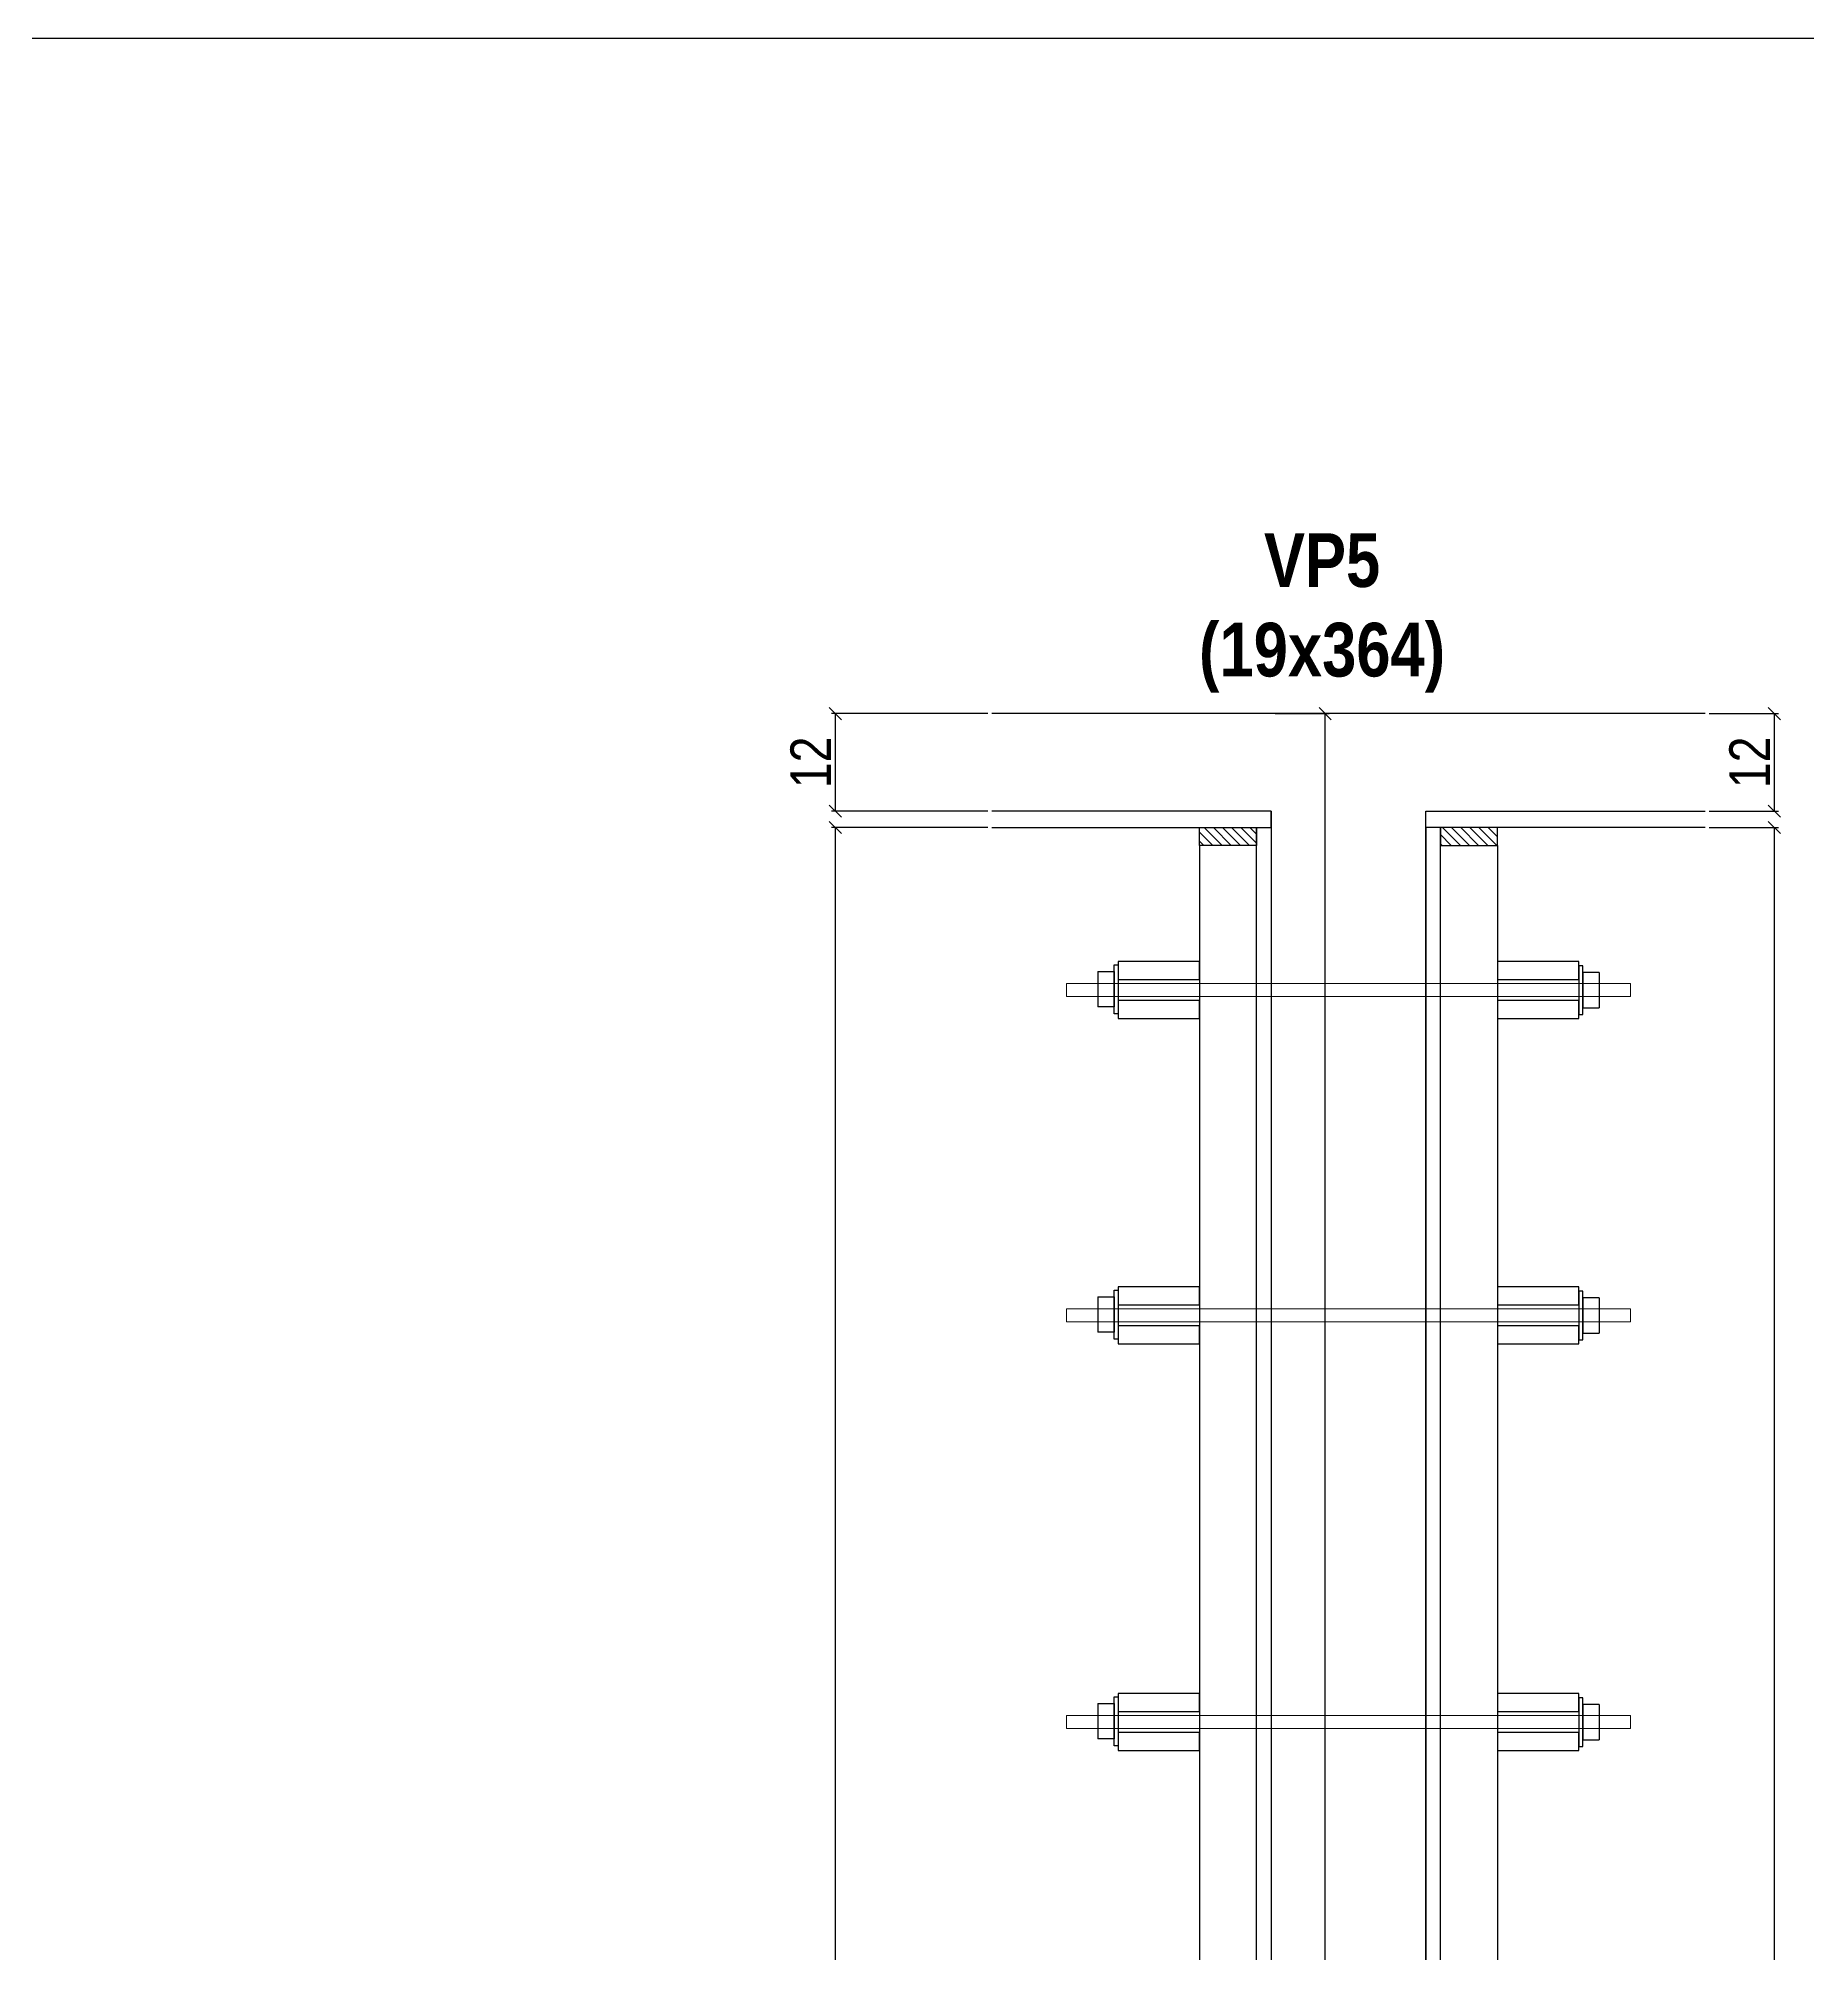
# Model space of a CAD drawing. Extents: x 142292 to 147556, y 149363 to 152785.
# Drawn here: x 144400.3 to 144835.3, y 151197.3 to 151668.3 of the extents above; entities that cross this region are included whole.
import ezdxf

# ---------------------------------------------------------------- set-up
doc = ezdxf.new("R2010")
doc.units = 0
doc.layers.get('0').update_dxf_attribs({"linetype": 'CONTINUOUS'})
doc.layers.get('DEFPOINTS').update_dxf_attribs({"linetype": 'CONTINUOUS'})
for name, color, linetype in [('1HACHURA MADEIRAS', 1, 'CONTINUOUS'), ('COTA', 241, 'CONTINUOUS'), ('NOMENCLATURA', 7, 'CONTINUOUS'), ('Painéis', 200, 'CONTINUOUS'), ('presilha', 1, 'CONTINUOUS'), ('SARR_2.2x7', 40, 'CONTINUOUS'), ('SARR_3.5x7', 81, 'CONTINUOUS')]:
    doc.layers.add(name, color=color, linetype=linetype)
doc.layers.add('CONCRETO', color=251, linetype='CONTINUOUS', lineweight=25)
doc.layers.add('SCO-___-LAJ', color=2, linetype='CONTINUOUS', lineweight=0)
doc.styles.add('COTA TECNICA 2X', font='techl___.ttf', dxfattribs={"height": 10})
doc.styles.add('TECNICA', font='techb___.ttf', dxfattribs={"height": 10})
doc.dimstyles.new('SECAO', dxfattribs={"dimscale": 0.333333, "dimtxt": 5, "dimasz": 9, "dimexe": 3, "dimexo": 3, "dimgap": 3, "dimtad": 1, "dimdec": 1, "dimlfac": 0.5, "dimzin": 12, "dimdsep": 46, "dimtxsty": 'COTA TECNICA 2X', "dimblk1": 'OBLIQUE', "dimblk2": 'OBLIQUE', "dimsah": 1, "dimcen": 0.9, "dimclrd": 4, "dimclre": 4, "dimclrt": 240, "dimadec": 1, "dimazin": 3, "dimtfac": 1, "dimtdec": 1, "dimtmove": 0, "dimatfit": 3, "dimfxl": 1, "dimtolj": 1, "dimtzin": 12, "dimarcsym": 0})

# ---------------------------------------------------------------- blocks, each defined once
blk = doc.blocks.new('_Oblique')
at = {"color": 0, "linetype": 'ByBlock', "lineweight": -2}
blk.add_line((-0.5, -0.5), (0.5, 0.5), dxfattribs=at)
blk = doc.blocks.new('*D987')
at = {"layer": 'COTA', "color": 4, "lineweight": -2, "transparency": 16777216}
for p, q in [((144633.72, 151474.23), (144595.27, 151474.23)), ((144596.27, 150750.3), (144596.27, 151474.23)), ((144664.82, 150750.3), (144595.27, 150750.3))]:
    blk.add_line(p, q, dxfattribs=at)
at = {"layer": 'DEFPOINTS', "color": 0, "transparency": 16777216}
for p in [(144596.27, 151474.23), (144634.72, 151474.23), (144665.82, 150750.3)]:
    blk.add_point(p, dxfattribs=at)
at = {"layer": 'COTA', "color": 4, "lineweight": -2, "transparency": 16777216, "xscale": 3, "yscale": 3, "zscale": 3}
for p, rotation in [((144596.27, 151474.23), 90), ((144596.27, 150750.3), 270)]:
    blk.add_blockref('_Oblique', p, dxfattribs=dict(at, rotation=rotation))
at = {"layer": 'COTA', "color": 240, "transparency": 16777216, "insert": (144590.05, 151112.27), "char_height": 10, "attachment_point": 5, "rotation": 90, "style": 'COTA TECNICA 2X'}
blk.add_mtext('\\A1;362', dxfattribs=at)
blk = doc.blocks.new('*D988')
at = {"layer": 'COTA', "color": 4, "lineweight": -2, "transparency": 16777216}
for p, q in [((144633.72, 151502.23), (144595.27, 151502.23)), ((144596.27, 151478.23), (144596.27, 151502.23)), ((144633.72, 151478.23), (144595.27, 151478.23))]:
    blk.add_line(p, q, dxfattribs=at)
at = {"layer": 'DEFPOINTS', "color": 0, "transparency": 16777216}
for p in [(144596.27, 151502.23), (144634.72, 151502.23), (144634.72, 151478.23)]:
    blk.add_point(p, dxfattribs=at)
at = {"layer": 'COTA', "color": 4, "lineweight": -2, "transparency": 16777216, "xscale": 3, "yscale": 3, "zscale": 3}
for p, rotation in [((144596.27, 151502.23), 90), ((144596.27, 151478.23), 270)]:
    blk.add_blockref('_Oblique', p, dxfattribs=dict(at, rotation=rotation))
at = {"layer": 'COTA', "color": 240, "transparency": 16777216, "insert": (144590.21, 151490.23), "char_height": 10, "attachment_point": 5, "rotation": 90, "style": 'COTA TECNICA 2X'}
blk.add_mtext('\\A1;12', dxfattribs=at)
blk = doc.blocks.new('*D989')
at = {"layer": 'COTA', "color": 4, "lineweight": -2, "transparency": 16777216}
for p, q in [((144811.12, 151474.23), (144828.12, 151474.23)), ((144827.12, 150812.18), (144827.12, 151474.23)), ((144772.51, 150812.18), (144828.12, 150812.18))]:
    blk.add_line(p, q, dxfattribs=at)
at = {"layer": 'DEFPOINTS', "color": 0, "transparency": 16777216}
for p in [(144810.12, 151474.23), (144827.12, 151474.23), (144771.51, 150812.18)]:
    blk.add_point(p, dxfattribs=at)
at = {"layer": 'COTA', "color": 4, "lineweight": -2, "transparency": 16777216, "xscale": 3, "yscale": 3, "zscale": 3}
for p, rotation in [((144827.12, 151474.23), 90), ((144827.12, 150812.18), 270)]:
    blk.add_blockref('_Oblique', p, dxfattribs=dict(at, rotation=rotation))
at = {"layer": 'COTA', "color": 240, "transparency": 16777216, "insert": (144820.9, 151143.21), "char_height": 10, "attachment_point": 5, "rotation": 90, "style": 'COTA TECNICA 2X'}
blk.add_mtext('\\A1;331', dxfattribs=at)
blk = doc.blocks.new('*D990')
at = {"layer": 'COTA', "color": 4, "lineweight": -2, "transparency": 16777216}
for p, q in [((144811.12, 151502.23), (144828.12, 151502.23)), ((144827.12, 151478.23), (144827.12, 151502.23)), ((144811.12, 151478.23), (144828.12, 151478.23))]:
    blk.add_line(p, q, dxfattribs=at)
at = {"layer": 'DEFPOINTS', "color": 0, "transparency": 16777216}
for p in [(144810.12, 151502.23), (144827.12, 151502.23), (144810.12, 151478.23)]:
    blk.add_point(p, dxfattribs=at)
at = {"layer": 'COTA', "color": 4, "lineweight": -2, "transparency": 16777216, "xscale": 3, "yscale": 3, "zscale": 3}
for p, rotation in [((144827.12, 151502.23), 90), ((144827.12, 151478.23), 270)]:
    blk.add_blockref('_Oblique', p, dxfattribs=dict(at, rotation=rotation))
at = {"layer": 'COTA', "color": 240, "transparency": 16777216, "insert": (144821.06, 151490.23), "char_height": 10, "attachment_point": 5, "rotation": 90, "style": 'COTA TECNICA 2X'}
blk.add_mtext('\\A1;12', dxfattribs=at)
blk = doc.blocks.new('*D992')
at = {"layer": 'COTA', "color": 4, "lineweight": -2, "transparency": 16777216}
for p, q in [((144704.42, 151502.23), (144717.67, 151502.23)), ((144716.67, 150750.3), (144716.67, 151502.23)), ((144704.42, 150750.3), (144717.67, 150750.3))]:
    blk.add_line(p, q, dxfattribs=at)
at = {"layer": 'DEFPOINTS', "color": 0, "transparency": 16777216}
for p in [(144703.42, 151502.23), (144716.67, 151502.23), (144703.42, 150750.3)]:
    blk.add_point(p, dxfattribs=at)
at = {"layer": 'COTA', "color": 4, "lineweight": -2, "transparency": 16777216, "xscale": 3, "yscale": 3, "zscale": 3}
for p, rotation in [((144716.67, 151502.23), 90), ((144716.67, 150750.3), 270)]:
    blk.add_blockref('_Oblique', p, dxfattribs=dict(at, rotation=rotation))
at = {"layer": 'COTA', "color": 240, "transparency": 16777216, "insert": (144710.45, 151126.27), "char_height": 10, "attachment_point": 5, "rotation": 90, "style": 'COTA TECNICA 2X'}
blk.add_mtext('\\A1;376', dxfattribs=at)

msp = doc.modelspace()

# ---------------------------------------------------------------- hatches: boundary and pattern name
at = {"layer": 'SARR_2.2x7'}
h = msp.add_hatch(dxfattribs=at)
h.set_pattern_fill('ANSI31', color=256, scale=0.5, angle=90)
h.set_pattern_definition([(135, (177873.3583, 27957.663), (-1.122532015, -1.122532015), [])])
h.paths.add_polyline_path([(144699.82, 151474.23), (144699.82, 151469.83), (144685.82, 151469.83), (144685.82, 151474.23)])
h = msp.add_hatch(dxfattribs=at)
h.set_pattern_fill('ANSI31', color=256, scale=0.5, angle=90)
h.set_pattern_definition([(135, (177853.3583, 27957.663), (-1.122532015, -1.122532015), [])])
h.paths.add_polyline_path([(144745.02, 151474.23), (144745.02, 151469.83), (144759.02, 151469.83), (144759.02, 151474.23)])

# ---------------------------------------------------------------- linework, layer by layer
at = {"color": 30}
msp.add_line((142435.57, 151668.29), (146491.26, 151668.29), dxfattribs=at)
at = {"layer": '1HACHURA MADEIRAS', "elevation": 0}
for points in [[(144685.82, 151441.25), (144665.82, 151441.25), (144665.82, 151436.85), (144685.82, 151436.85)], [(144685.82, 151431.65), (144665.82, 151431.65), (144665.82, 151427.25), (144685.82, 151427.25)], [(144685.82, 151361.25), (144665.82, 151361.25), (144665.82, 151356.85), (144685.82, 151356.85)], [(144685.82, 151351.65), (144665.82, 151351.65), (144665.82, 151347.25), (144685.82, 151347.25)], [(144685.82, 151261.25), (144665.82, 151261.25), (144665.82, 151256.85), (144685.82, 151256.85)], [(144685.82, 151251.65), (144665.82, 151251.65), (144665.82, 151247.25), (144685.82, 151247.25)]]:
    msp.add_lwpolyline(points, close=True, dxfattribs=at)
at = {"layer": '1HACHURA MADEIRAS'}
for points in [[(144779.02, 151441.25), (144759.02, 151441.25), (144759.02, 151436.85), (144779.02, 151436.85)], [(144779.02, 151431.65), (144759.02, 151431.65), (144759.02, 151427.25), (144779.02, 151427.25)], [(144779.02, 151361.25), (144759.02, 151361.25), (144759.02, 151356.85), (144779.02, 151356.85)], [(144779.02, 151351.65), (144759.02, 151351.65), (144759.02, 151347.25), (144779.02, 151347.25)], [(144779.02, 151261.25), (144759.02, 151261.25), (144759.02, 151256.85), (144779.02, 151256.85)], [(144779.02, 151251.65), (144759.02, 151251.65), (144759.02, 151247.25), (144779.02, 151247.25)]]:
    msp.add_lwpolyline(points, close=True, dxfattribs=at)
at = {"layer": 'CONCRETO', "linetype": 'Continuous'}
for p, q in [((144810.12, 151502.23), (144634.72, 151502.23)), ((144703.42, 151478.23), (144703.42, 150750.3)), ((144741.42, 150812.18), (144741.42, 151478.23))]:
    msp.add_line(p, q, dxfattribs=at)
at = {"layer": 'Painéis', "linetype": 'Continuous'}
for points in [[(144634.72, 151474.23), (144703.42, 151474.23), (144703.42, 151478.23), (144634.72, 151478.23)], [(144810.12, 151474.23), (144741.42, 151474.23), (144741.42, 151478.23), (144810.12, 151478.23)]]:
    msp.add_lwpolyline(points, dxfattribs=at)
at = {"layer": 'Painéis', "linetype": 'Continuous', "elevation": 0}
for points in [[(144699.82, 150750.3), (144699.82, 151474.23), (144703.42, 151474.23), (144703.42, 150750.3)], [(144745.02, 150812.18), (144745.02, 151474.23), (144741.42, 151474.23), (144741.42, 150812.18)]]:
    msp.add_lwpolyline(points, close=True, dxfattribs=at)
at = {"layer": 'presilha'}
for p, q in [((144664.82, 151440.44), (144665.82, 151440.44)), ((144664.82, 151428.44), (144664.82, 151440.44)), ((144665.82, 151440.44), (144665.82, 151428.44)), ((144780.02, 151440.25), (144779.02, 151440.25)), ((144779.02, 151440.25), (144779.02, 151428.25)), ((144780.02, 151428.25), (144780.02, 151440.25)), ((144660.82, 151438.78), (144664.82, 151438.78)), ((144660.82, 151438.78), (144660.82, 151430.11)), ((144664.82, 151438.78), (144664.82, 151430.11)), ((144784.02, 151438.58), (144780.02, 151438.58)), ((144780.02, 151438.58), (144780.02, 151429.92)), ((144784.02, 151438.58), (144784.02, 151429.92)), ((144664.82, 151430.11), (144660.82, 151430.11)), ((144780.02, 151429.92), (144784.02, 151429.92)), ((144665.82, 151428.44), (144664.82, 151428.44)), ((144779.02, 151428.25), (144780.02, 151428.25)), ((144664.82, 151360.44), (144665.82, 151360.44)), ((144664.82, 151348.44), (144664.82, 151360.44)), ((144665.82, 151360.44), (144665.82, 151348.44)), ((144780.02, 151360.25), (144779.02, 151360.25)), ((144779.02, 151360.25), (144779.02, 151348.25)), ((144780.02, 151348.25), (144780.02, 151360.25)), ((144660.82, 151358.78), (144664.82, 151358.78)), ((144660.82, 151358.78), (144660.82, 151350.11)), ((144664.82, 151358.78), (144664.82, 151350.11)), ((144784.02, 151358.58), (144780.02, 151358.58)), ((144780.02, 151358.58), (144780.02, 151349.92)), ((144784.02, 151358.58), (144784.02, 151349.92)), ((144664.82, 151350.11), (144660.82, 151350.11)), ((144780.02, 151349.92), (144784.02, 151349.92)), ((144665.82, 151348.44), (144664.82, 151348.44)), ((144779.02, 151348.25), (144780.02, 151348.25)), ((144664.82, 151260.44), (144665.82, 151260.44)), ((144664.82, 151248.44), (144664.82, 151260.44)), ((144665.82, 151260.44), (144665.82, 151248.44)), ((144780.02, 151260.25), (144779.02, 151260.25)), ((144779.02, 151260.25), (144779.02, 151248.25)), ((144780.02, 151248.25), (144780.02, 151260.25)), ((144660.82, 151258.78), (144664.82, 151258.78)), ((144660.82, 151258.78), (144660.82, 151250.11)), ((144664.82, 151258.78), (144664.82, 151250.11)), ((144784.02, 151258.58), (144780.02, 151258.58)), ((144780.02, 151258.58), (144780.02, 151249.92)), ((144784.02, 151258.58), (144784.02, 151249.92)), ((144664.82, 151250.11), (144660.82, 151250.11)), ((144665.82, 151248.44), (144664.82, 151248.44)), ((144779.02, 151248.25), (144780.02, 151248.25)), ((144780.02, 151249.92), (144784.02, 151249.92))]:
    msp.add_line(p, q, dxfattribs=at)
at = {"layer": 'SARR_2.2x7'}
for points in [[(144685.82, 151474.23), (144699.82, 151474.23), (144699.82, 151469.83), (144685.82, 151469.83)], [(144759.02, 151474.23), (144745.02, 151474.23), (144745.02, 151469.83), (144759.02, 151469.83)]]:
    msp.add_lwpolyline(points, close=True, dxfattribs=at)
at = {"layer": 'SARR_3.5x7', "elevation": 0}
for points in [[(144699.82, 151469.83), (144685.82, 151469.83), (144685.82, 150750.3), (144699.82, 150750.3)], [(144745.02, 151469.83), (144759.02, 151469.83), (144759.02, 150812.18), (144745.02, 150812.18)]]:
    msp.add_lwpolyline(points, close=True, dxfattribs=at)
at = {"layer": 'SCO-___-LAJ', "color": 1, "elevation": 0}
for points in [[(144653.11, 151435.84), (144791.72, 151435.84), (144791.72, 151432.64), (144653.11, 151432.64)], [(144653.11, 151355.84), (144791.72, 151355.84), (144791.72, 151352.64), (144653.11, 151352.64)], [(144653.11, 151255.84), (144791.72, 151255.84), (144791.72, 151252.64), (144653.11, 151252.64)]]:
    msp.add_lwpolyline(points, close=True, dxfattribs=at)

# ---------------------------------------------------------------- texts
at = {"layer": 'NOMENCLATURA', "insert": (144715.93, 151546.57, 0), "char_height": 13.2, "attachment_point": 2, "style": 'TECNICA'}
msp.add_mtext_dynamic_manual_height_columns('VP5\\P(19x364)', width=300.2766, gutter_width=1, heights=[0], dxfattribs=at)

# ---------------------------------------------------------------- dimensions: what is measured, and where the dimension line sits
at = {"layer": 'COTA'}
for base, p1, p2, picture, middle in [((144596.27, 151502.23), (144634.72, 151478.23), (144634.72, 151502.23), '*D988', (144590.21, 151490.23)), ((144716.67, 151502.23), (144703.42, 150750.3), (144703.42, 151502.23), '*D992', (144710.45, 151126.27)), ((144827.12, 151502.23), (144810.12, 151478.23), (144810.12, 151502.23), '*D990', (144821.06, 151490.23)), ((144596.27, 151474.23), (144665.82, 150750.3), (144634.72, 151474.23), '*D987', (144590.05, 151112.27)), ((144827.12, 151474.23), (144771.51, 150812.18), (144810.12, 151474.23), '*D989', (144820.9, 151143.21))]:
    dim = msp.add_linear_dim(base=base, p1=p1, p2=p2, angle=90, dimstyle='SECAO', dxfattribs=at)
    dim.commit()
    dim.dimension.update_dxf_attribs({"geometry": picture, "text_midpoint": middle})

doc.saveas('drawing.dxf')
